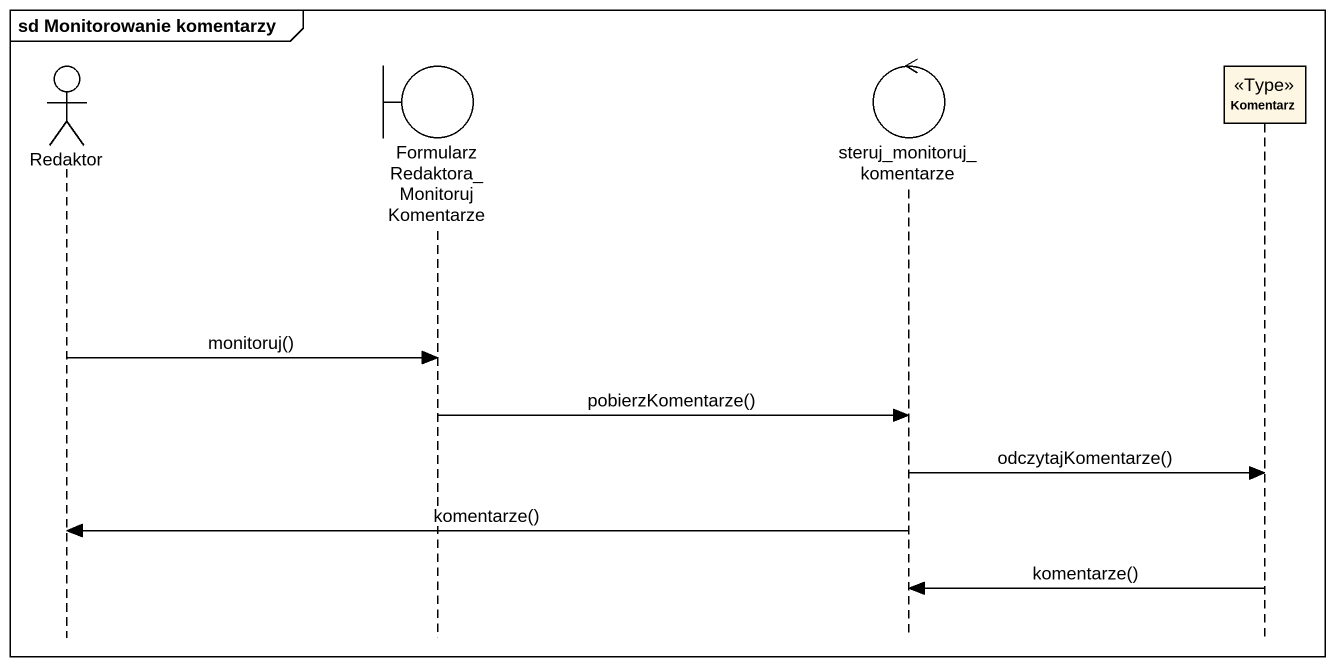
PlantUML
@startuml
mainframe sd Monitorowanie komentarzy
hide footbox
actor Redaktor
boundary "FormularzRedaktora_MonitorujKomentarze" as FormularzRedaktora
control steruj_monitoruj_komentarze
participant Komentarz <<Type>>

Redaktor -> FormularzRedaktora : monitoruj()
FormularzRedaktora -> steruj_monitoruj_komentarze : pobierzKomentarze()
steruj_monitoruj_komentarze -> Komentarz : odczytajKomentarze()
steruj_monitoruj_komentarze -> Redaktor : komentarze()
Komentarz -> steruj_monitoruj_komentarze : komentarze()
@enduml
